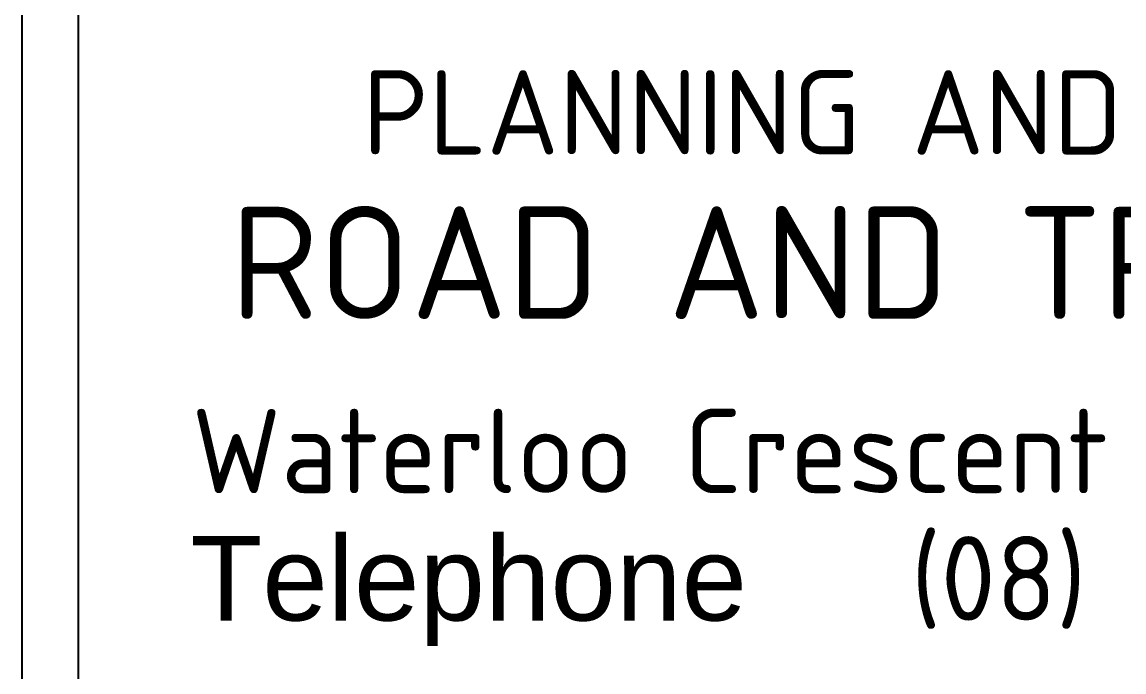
# Model space of a CAD drawing. Extents: x 0 to 420, y 0 to 297.
# Drawn here: x 352.5 to 372.1, y 58.92 to 70.47 of the extents above; entities that cross this region are included whole.
import ezdxf
from ezdxf.enums import TextEntityAlignment as Align

# ---------------------------------------------------------------- set-up
doc = ezdxf.new("R2010")
doc.units = 0
doc.header["$LTSCALE"] = 0.3
doc.header["$MEASUREMENT"] = 0
doc.layers.get('0').update_dxf_attribs({"linetype": 'CONTINUOUS'})
for name, color, linetype in [('TBLK18', 4, 'CONTINUOUS'), ('TBLK25', 1, 'CONTINUOUS'), ('TBLK35', 3, 'CONTINUOUS'), ('TBLK50', 7, 'CONTINUOUS')]:
    doc.layers.add(name, color=color, linetype=linetype)
doc.styles.add('HELVL', font='HELVL.shx', dxfattribs={"height": 2.015})
doc.styles.add('iso', font='iso3098b.shx')

# ---------------------------------------------------------------- blocks, each defined once
blk = doc.blocks.new('A3BBLK')
at = {"layer": 'TBLK50'}
blk.add_line((352.5, 4.5), (352.5, 292.5), dxfattribs=at)
blk = doc.blocks.new('a3_in_vtblk')
at = {"layer": 'TBLK50'}
blk.add_lwpolyline([(409.5, 40.5), (409.5, 79.341, 0.414214), (407, 81.841), (356, 81.841, 0.414214), (353.5, 79.341), (353.5, 40.5, 0.414214), (356, 38), (407, 38, 0.414214)], format="xyb", close=True, dxfattribs=at)
blk.add_blockref('A3BBLK', (0, 0))
at = {"layer": 'TBLK18', "style": 'HELVL'}
blk.add_text('Telephone', height=1.5, dxfattribs=at).set_placement((355.493, 59.836))
at = {"layer": 'TBLK18', "style": 'iso'}
for tag, p, height in [('GROUND_SURVEY_STD.', (381.875, 126.105), 1.8), ('SURVEY_CAPTURE_DATE', (381.945, 122.605), 1.8), ('MAPPING_SURVEY_STD.', (381.945, 119.105), 1.8), ('MAPPING_CAPTURE_DATE', (381.945, 115.605), 1.8), ('PROJECT_ZONE', (381.945, 112.105), 1.8), ('HEIGHT_DATUM', (381.945, 108.605), 1.8), ('CLIENT_STREET_NAME', (355.514, 86.941), 1.5), ('CLIENT_SUBURB_POSTCODE', (388.488, 86.941), 1.5), ('CLIENT_TELEPHONE_NO.', (368.306, 84.677), 1.5), ('CLIENT_FAX_NO.', (393.555, 84.677), 1.5), ('STREET_NAME', (355.514, 62.1), 1.5), ('SUBURB_POSTCODE', (388.488, 62.1), 1.5), ('TELEPHONE_NO.', (368.306, 59.836), 1.5), ('FAX_NO.', (393.555, 59.836), 1.5)]:
    blk.add_attdef(tag, p, '', height=height, dxfattribs=at)
for tag, p in [('CLIENT_MR_DIRECTORATE', (381.5, 92.96)), ('MR_DIRECTORATE', (381.5, 68.119))]:
    blk.add_attdef(tag, text='', height=1.5, dxfattribs=at).set_placement(p, align=Align.CENTER)
at = {"layer": 'TBLK25', "style": 'iso'}
for tag, height, p in [('CLIENT_MR__BRANCH', 2, (381.5, 90.04)), ('MR_BRANCH', 2, (381.5, 65.199)), ('ROAD_SECTION', 1.75, (384.5, 29.162)), ('SLK', 1.75, (384.5, 26.108)), ('CHAINAGE', 1.75, (384.5, 19.205))]:
    blk.add_attdef(tag, text='', height=height, dxfattribs=at).set_placement(p, align=Align.CENTER)
for tag, p, height in [('FILE_NUMBER', (371.773, 54.237), 2.5), ('DESIGNED_/_DRAWN', (371.773, 49.487), 2), ('VERIFIED', (371.773, 44.487), 2), ('APPROVED', (371.773, 39.487), 2), ('LOCAL_AUTHORITY', (370.48, 16.733), 1.25)]:
    blk.add_attdef(tag, p, '', height=height, dxfattribs=at)
at = {"layer": 'TBLK35', "style": 'iso', "width": 0.9}
for tag, p in [('ROAD_PROJECT&NUMBER', (384.5, 32.231)), ('DRAWING_DESCRIPTION', (384.5, 22.288))]:
    blk.add_attdef(tag, text='', height=2.5, dxfattribs=at).set_placement(p, align=Align.CENTER)
at = {"layer": 'TBLK50', "style": 'iso'}
blk.add_attdef('MRWA_DRG_NUMBER', (356.288, 6.085), '', height=5, dxfattribs=at)

msp = doc.modelspace()

# ---------------------------------------------------------------- block references
at = {"color": 1}
ref = msp.add_blockref('a3_in_vtblk', (0, 0), dxfattribs=at)
ref.add_attrib('MR_DIRECTORATE', 'PLANNING AND TECHNICAL SERVICES DIRECTORATE', dxfattribs={"layer": 'TBLK18', "height": 1.5, "style": 'iso'}).set_placement((381.499976, 68.11854), align=Align.CENTER)
ref.add_attrib('MR_BRANCH', 'ROAD AND TRAFFIC ENGINEERING BRANCH', dxfattribs={"layer": 'TBLK25', "height": 2, "style": 'iso'}).set_placement((381.499976, 65.19891), align=Align.CENTER)
ref.add_attrib('TELEPHONE_NO.', '(08) 9323 4111', (368.305585, 59.836075), dxfattribs={"layer": 'TBLK18', "height": 1.5, "style": 'iso'})
ref.add_attrib('STREET_NAME', 'Waterloo Crescent', (355.513789, 62.099808), dxfattribs={"layer": 'TBLK18', "height": 1.5, "style": 'iso'})

doc.saveas('drawing.dxf')
